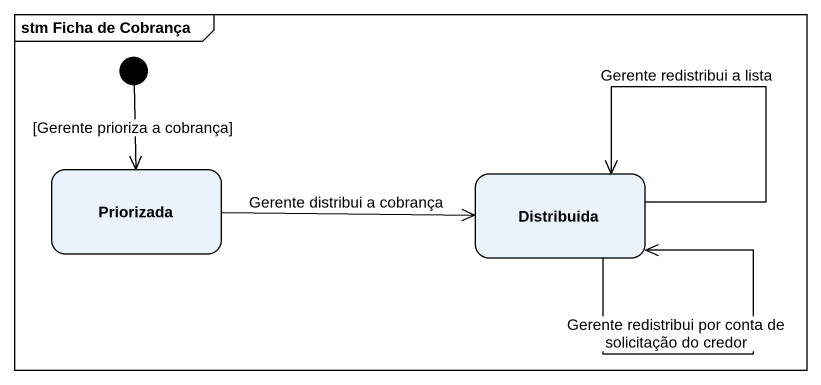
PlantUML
@startuml
mainframe stm Ficha de Cobrança
hide empty description
state Priorizada
state Distribuida
[*] --> Priorizada : [Gerente prioriza a cobrança]
Priorizada -right-> Distribuida : Gerente distribui a cobrança
Distribuida --> Distribuida : Gerente redistribui por conta de solicitação do credor
Distribuida --> Distribuida : Gerente redistribui a lista
@enduml
